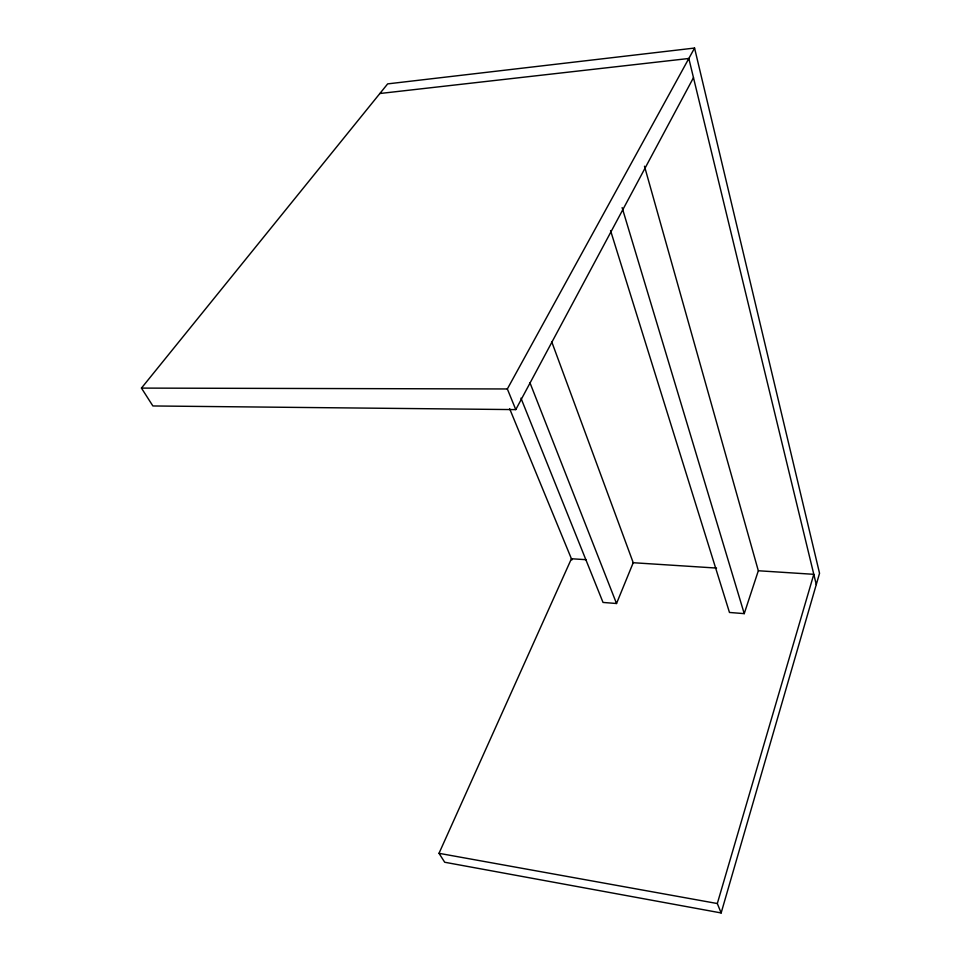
<?xml version="1.0" encoding="UTF-8"?>
<svg xmlns="http://www.w3.org/2000/svg" width="961" height="961" viewBox="0 0 961 961"><rect width="100%" height="100%" fill="white"/><g stroke="black" fill="none" stroke-linecap="round" stroke-linejoin="round"><path stroke-width="1.44" d="M586.378 559.71L571.423 558.749L439.009 853.32L444.703 862.245L721.146 912.95L819.541 573.285L694.563 48.05L387.655 83.883L141.459 388.1L152.883 405.962L515.781 409.614L693.482 77.661M721.146 912.95L717.314 903.532L813.799 574.318L758.445 570.762M610.559 230.58L729.471 612.457L744.234 613.635L758.325 570.762L644.483 166.217M520.958 398.154L603.027 602.439L616.53 603.508L633.227 562.714L551.662 341.599M515.781 409.614L507.348 388.965L694.563 48.05M379.871 93.505L688.833 58.489L816.285 584.564M141.459 388.1L507.348 388.965M632.758 562.69L716.546 568.071M439.009 853.32L717.314 903.532M509.606 408.629L571.903 559.939M529.931 382.682L616.53 603.508M622.127 207.612L744.234 613.635"/></g></svg>
